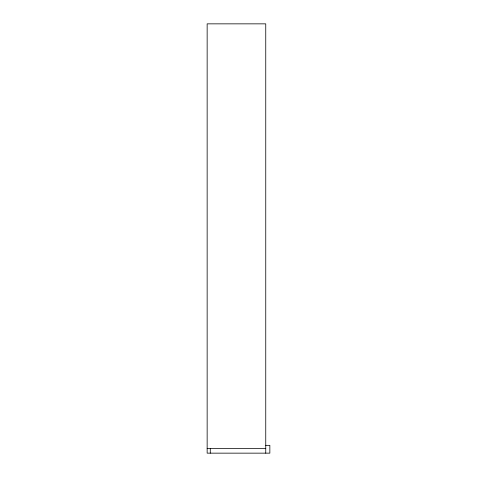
<?xml version="1.0" encoding="UTF-8"?>
<svg xmlns="http://www.w3.org/2000/svg" width="477" height="477" viewBox="0 0 477 477"><rect width="100%" height="100%" fill="white"/><g stroke="black" fill="none" stroke-linecap="round" stroke-linejoin="round"><path stroke-width="0.72" d="M265.749 445.339L269.851 445.339L269.851 453.15L207.149 453.15L207.149 23.85L265.749 23.85L265.749 453.15M207.149 448.463L265.749 448.463M210.279 448.463L210.279 453.15"/></g></svg>
